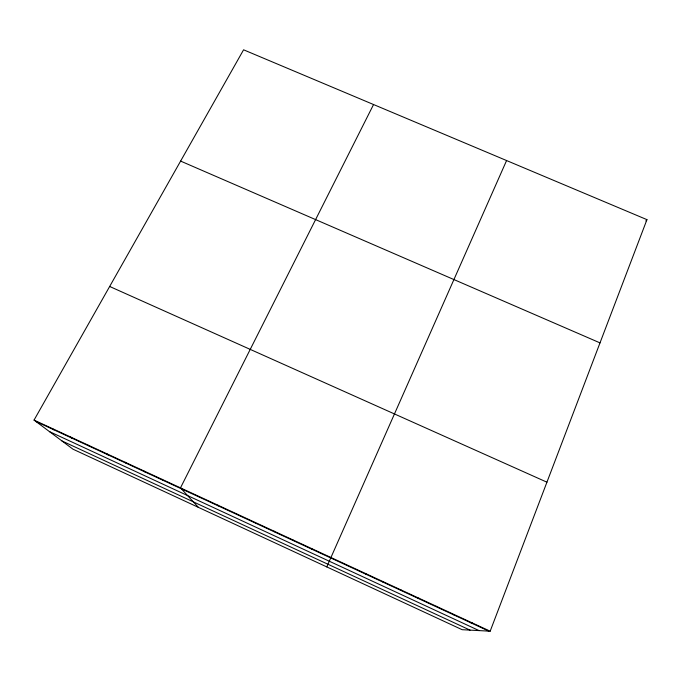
<?xml version="1.0" encoding="UTF-8"?>
<svg xmlns="http://www.w3.org/2000/svg" width="681" height="681" viewBox="0 0 681 681"><rect width="100%" height="100%" fill="white"/><g stroke="black" fill="none" stroke-linecap="round" stroke-linejoin="round"><path stroke-width="1.02" d="M311.813 549.192L311.872 548.673M490.167 631.193L646.95 219.648L243.585 49.807L34.05 420.092L72.969 449.179L462.144 629.695L490.167 631.193L34.05 420.092M326.778 566.907L506.579 160.546M373.554 104.533L180.491 487.868L198.426 507.379M645.869 220.916L646.95 219.648M365.45 574.023L365.901 573.683M382.909 582.102L383.488 581.821M400.428 590.214L401.126 589.984M417.989 598.344L418.824 598.173M435.619 606.499L436.581 606.396M453.291 614.679L454.38 614.637M471.022 622.885L472.248 622.902M180.61 161.091L600.004 342.883M109.658 286.471L546.937 482.191M35.923 421.488L488.813 631.125M49.398 431.567L479.075 630.597M61.928 440.93L470.052 630.121M52.148 428.468L53.893 429.813M70.296 436.87L71.922 438.155M88.513 445.297L90.011 446.532M106.789 453.759L108.16 454.925M125.125 462.246L126.368 463.361M143.521 470.758L144.636 471.814M161.976 479.296L162.963 480.301M199.073 496.466L199.805 497.351M217.716 505.098L218.32 505.915M236.418 513.755L236.894 514.513M255.188 522.438L255.528 523.144M274.017 531.154L274.222 531.793M292.915 539.905L292.983 540.484"/></g></svg>
